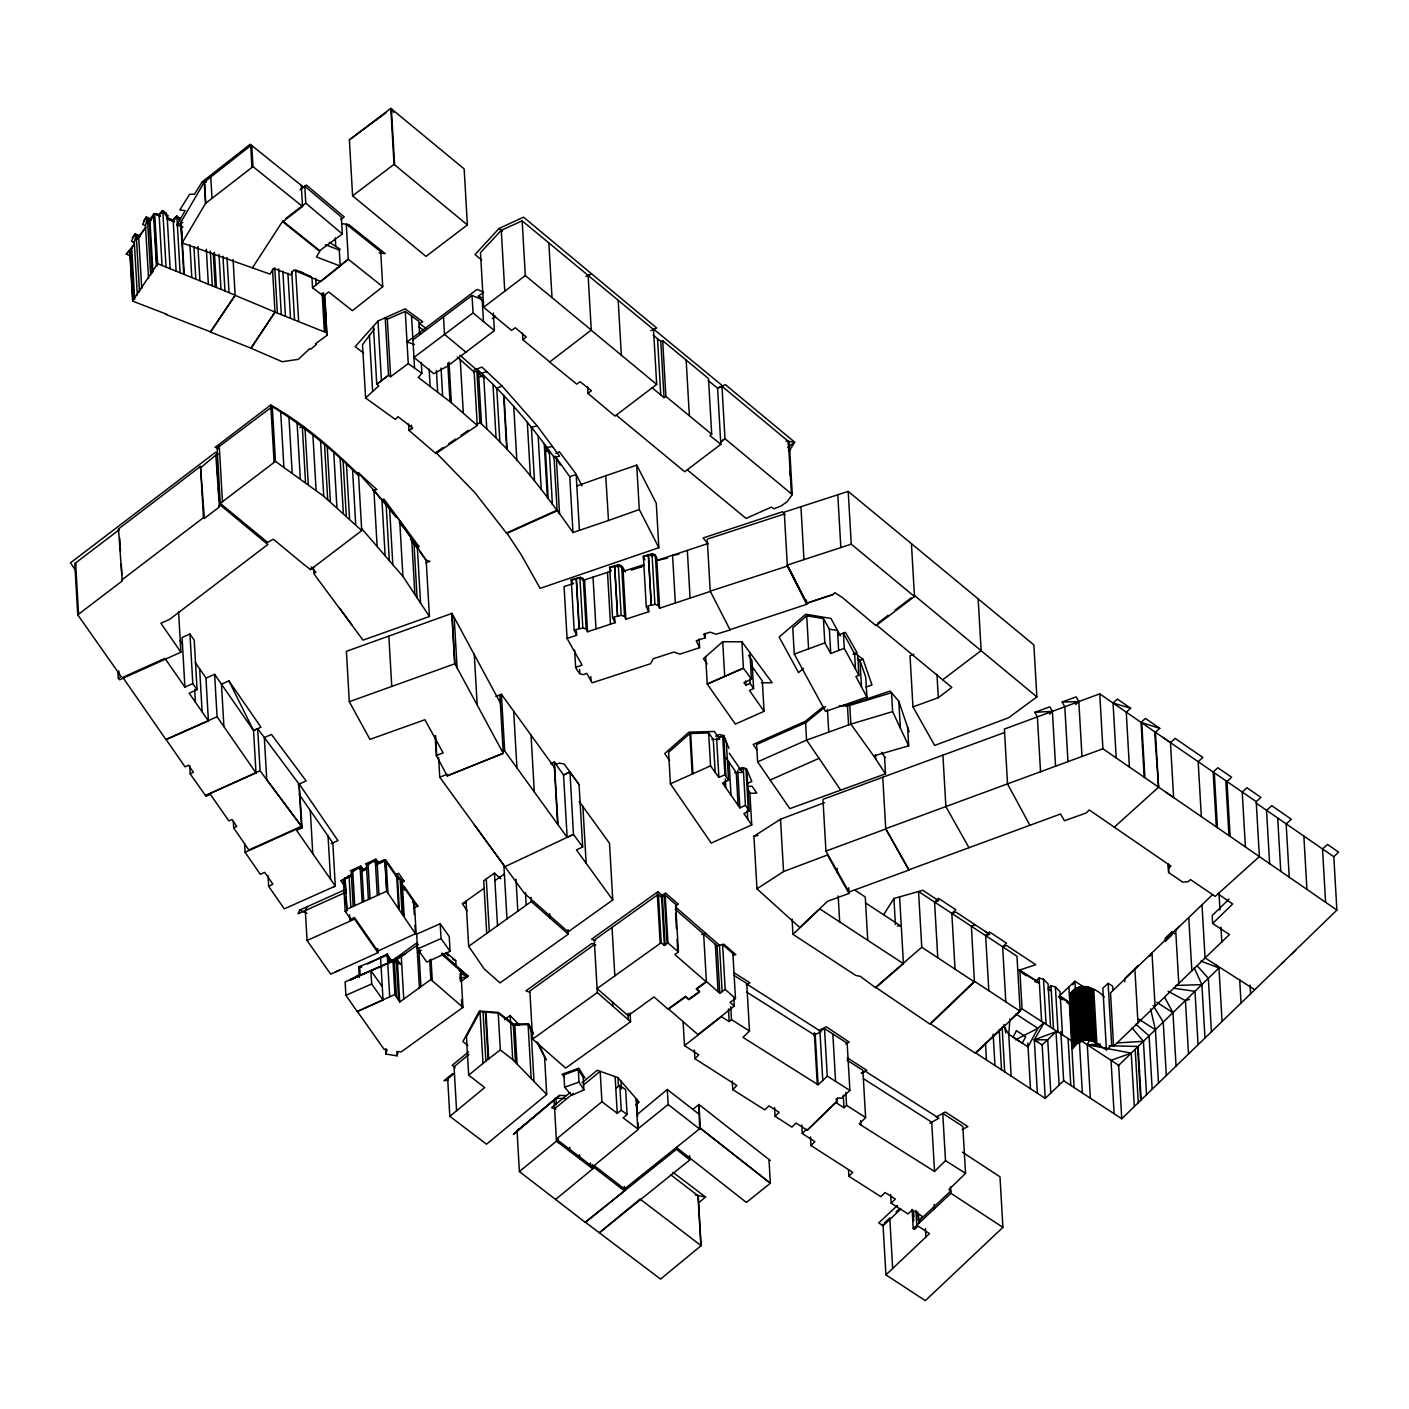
<?xml version="1.0" encoding="UTF-8"?>
<svg xmlns="http://www.w3.org/2000/svg" width="1409" height="1409" viewBox="0 0 1409 1409"><rect width="100%" height="100%" fill="white"/><g stroke="black" fill="none" stroke-linecap="round" stroke-linejoin="round"><path stroke-width="1.5" d="M272.501 269.066L274.984 312.146L250.996 348.234L282.223 361.726L298.321 359.33L309.769 348.639L310.878 349.185L316.444 344.377L315.616 343.69L326.888 335.43L324.81 294.516M1008.668 1035.368L1009.954 1018.777M657.246 895.913L657.915 891.668L662.617 895.807L661.138 896.159L665.488 893.007L678.31 904.173L675.422 906.269M134.419 244.004L129.769 251.154L132.657 301.139L166.685 314.242M774.598 1107.562L775.091 1116.28L791.946 1127.094L795.997 1123.061L807.322 1130.265L835.713 1102.613L836.541 1103.141L837.721 1097.84L841.384 1098.351L849.891 1090.443L847.161 1043.171L824.512 1028.605L819.915 1031.053L822.768 1080.492L818.118 1084.771L742.948 1037.359L749.5 1031.018L746.752 983.464L734.124 975.486M137.342 294.992L134.331 242.489L136.197 234.229L139.509 291.804M148.544 278.454L145.497 225.669L147.364 217.409L150.693 275.266M140.107 235.849L134.824 234.105L131.477 241.309L134.225 242.454M151.52 219.117L146.06 217.303L142.696 224.507L145.603 225.704M441.475 954.087L460.884 971.206L462.962 1007.365L401.16 1051.924L398.271 1051.484L397.091 1055.799L385.855 1054.091L387.035 1049.793L384.129 1049.353L357.305 1011.345L394.925 994.455L392.988 960.903L394.273 959.617L396.422 962.506M344.641 889.854L299.641 910.126L298.039 913.807L344.289 892.971M687.328 469.901L746.083 518.442L771.322 507.134L773.805 508.825L780.973 506.06L786.962 501.868L792.298 494.594L724.983 438.71L721.954 386.225L788.388 441.387L788.67 451.215M306.933 906.832L305.33 910.513L307.056 940.49L330.675 974.13L377.911 952.678L377.665 948.556M1256.3 803.236L1333.812 856.76L1336.877 910.073L1121.758 1118.746L1090.372 1098.21L1087.29 1044.774L1089.967 1038.873M359.401 868.877L360.739 866.042L363.135 869.494L361.074 871.713L365.741 869.6M374.495 861.832L375.956 859.155L378.334 862.607L376.273 864.827L386.119 860.371L398.976 878.917L395.894 876.416M504.492 1019.711L510.181 1015.537L519.252 1024.871L513.334 1025.1L498.205 1013.159L480.011 1011.521L466.449 1036.531L468.669 1075.173L484.714 1087.554L449.823 1116.333L486.51 1144.196L546.727 1094.511L544.578 1057.278L536.864 1041.973M457.238 356.97L474.164 372.064L477.246 425.465L435.962 453.592L408.962 430.397L412.608 427.931L397.99 416.659L395.295 419.424L365.6 397.99L362.518 344.641L374.283 329.16M1072.813 984.785L1074.856 981.21L1083.926 987.093M1044.051 1022.828L1034.312 1039.824L1037.394 1093.261M182.959 227.096L176.882 224.982L185.16 210.61L179.824 209.941L189.634 194.319L194.53 194.16L202.297 181.796L250.221 144.264L303.463 187.115L300.152 189.757M252.493 267.763L281.923 222.358L302.548 206.489L252.986 166.614L251.771 145.514L250.679 145.638L204.287 182.113L180.933 222.146L182.131 242.929L269.912 274.086L273.839 268.415L290.553 274.914L293.653 270.07L320.776 281.483L340.203 266.037L339.27 250.027L340.256 249.27L329.319 242.33M182.131 242.929L205.52 203.407L252.986 166.614M132.657 301.139L133.837 299.131L130.949 248.777M1069.378 995.247C1076.969 980.963 1095.797 986.952 1104.304 997.114M1017.738 969.709L1019.834 970.114L1022.053 1008.826L1071.527 1040.758L1072.46 1048.666L1077.815 1042.924L1086.04 1039.824L1093.93 1041.638L1106.435 1049.899L1111.683 1045.126L1108.108 983.341L1112.74 986.212L1112.987 990.386M345.205 911.376L346.949 910.549L344.994 878.142L343.497 881.875L345.205 911.376L350.753 919.179L354.452 917.506L377.823 951.075L416.131 933.427L414.352 902.464L402.41 885.257M385.907 956.253L387.228 954.052L391.068 959.934L396.757 959.441L401.037 964.461L393.622 961.308M133.837 299.131L157.614 263.659L154.691 213.71L159.164 215.507M883.76 914.547L893.922 898.484L922.825 890.294L938.693 900.756L934.572 902.059L937.778 957.785M1149.797 956.306L1151.981 952.871L1212.656 894.556M156.469 265.579L153.581 215.418L154.743 213.745M147.1 218.043L151.468 219.822L147.399 223.203L153.898 213.657L160.344 216.246L158.495 215.084L162.863 210.628L168.252 215.859L166.614 218.325L168.464 219.487L174.417 221.865L172.567 220.72L175.755 216.792L176.935 216.246L180.475 218.694L175.755 216.792M160.89 213.587L162.863 210.628M174.963 219.223L176.935 216.246M327.011 332.947L274.984 312.146L250.996 348.164L210.522 332.066L235.144 295.344L233.084 259.45M149.988 221.072L153.916 215.26L154.285 221.618M129.839 255.54L126.352 254.148L134.313 244.074M138.804 237.54L145.603 227.518M132.252 237.874L135.176 233.806M143.471 221.072L146.395 217.004M377.172 863.876L385.009 860.23L396.722 877.102M559.479 1095.409L513.475 1134.298L559.479 1095.409L566.506 1095.603M624.592 1190.799L585.334 1222.413L519.393 1171.566L517.05 1130.793L518.811 1128.768M517.05 1130.793L555.903 1098.333L565.079 1098.474M789.304 451.056L794.641 442.144L725.424 384.675L717.604 388.18L708.234 380.606M421.256 362.483L421.872 373.332L418.262 377.418L451.356 402.692L477.246 425.465M426.293 328.632L419.459 323.471L422.753 321.78L405.123 308.818L377.999 321.023L355.191 346.596L363.716 353.183M1074.292 1046.094L1071.421 992.429M650.87 330.71L656.735 328.05L523.514 217.162L499.033 228.505L475.044 254.553L481.649 260.066M363.716 901.566L361.761 867.521L360.14 867.31L351.211 872.277L353.183 906.304M378.951 894.697L376.978 860.652L375.27 860.423L366.446 865.408L368.401 899.453M587.623 387.07L587.993 393.428L614.958 416.078L656.682 384.41L653.512 329.512L522.158 220.843L501.269 230.336L480.487 252.651L483.639 307.285L511.573 330.393L515.307 327.751L526.262 336.98L522.898 339.763L549.598 361.814M126.352 254.148L130.579 249.622M914.476 596.535L851.265 544.173L787.296 565.079L806.67 603.299L833.142 594.457L834.85 592.661L842.406 597.557L876.028 625.702L914.476 596.535L911.429 543.663L848.218 491.406L784.249 512.119L787.367 566.119L806.723 604.32L730.109 629.629M847.038 1060.184L862.889 1070.312L865.602 1117.531L859.279 1124.012L934.537 1171.46L945.492 1160.646L942.762 1113.392L962.823 1126.372L965.535 1173.345L948.891 1189.636L950.793 1191.01L918.897 1220.881L922.367 1216.407L912.257 1209.908L907.995 1213.906L891.157 1203.18L895.349 1199.059L885.063 1192.507L880.854 1196.646L848.887 1176.286L852.709 1172.288L810.968 1145.552L810.474 1136.922M1049.687 714.169L1052.4 711.334L1049.899 706.825L1034.84 712.32L1037.376 716.882L1040.546 771.797M775.091 1116.28L779.124 1112.317L769.015 1105.889L764.805 1109.869L732.733 1089.633L736.801 1085.476L694.884 1058.705L694.373 1050.004M810.968 1145.552L814.86 1141.66L802.267 1133.488L801.774 1124.91M802.267 1133.488L806.353 1129.419L807.322 1130.071L835.713 1102.419L843.973 1107.773L846.58 1105.378L845.84 1092.503M694.884 1058.705L698.794 1054.83L684.492 1045.637L683.118 1021.86M387.634 957.468L391.068 959.934L387.757 963.192L396.757 959.441L388.567 960.04M1254.679 989.664L1205.047 957.926L1229.476 934.572L1212.656 923.511L1212.198 915.568L1229.124 899.03M1111.683 1045.126L1113.603 1046.306L1205.065 958.032L1201.983 904.596M822.768 1080.492L827.259 1076.089L824.512 1028.605M962.347 1152.157L999.985 1176.814L1002.909 1227.362L925.326 1300.648L885.926 1274.863L929.5 1233.597L918.175 1226.165L914.494 1229.441L913.226 1228.578L912.116 1209.38M1333.918 856.654L1338.55 852.11L1327.542 844.449L1322.523 848.958L1325.587 902.271M1212.656 923.511L1232.664 903.979L1217.992 893.887L1215.192 896.423L1190.482 879.586L1188.051 881.77L1182.767 882.14L1168.642 872.523L1168.149 863.752M1118.059 1065.926L1218.979 967.965L1216.143 964.918M365.6 397.99L378.845 385.802L376.749 384.305L373.42 326.166M1059.11 1085.124L1056.028 1031.705L1042.167 1044.967L1045.249 1098.386L975.539 1052.805L1004.141 1025.752M1045.249 1098.386L1063.654 1080.703L1060.818 1031.564M1171.654 931.965L1165.102 938.324L1165.278 941.423L1171.83 935.065L1171.654 931.965L1174.578 933.832M1138.384 965.359L1124.593 978.691L1124.769 981.791M1113.603 1046.306L1110.521 992.887L1151.981 952.871L1155.063 1006.29M1171.724 933.656L1179.315 926.277M1109.165 1045.725L1138.102 1046.482L1141.184 1099.901M356.371 976.384L355.35 977.353L392.988 960.903M975.275 924.85L971.365 926.153L974.447 981.932L930.204 1024.29L875.641 987.269L921.768 947.235L918.545 891.51L1016.963 956.218L1020.134 1011.222L975.574 1053.351L930.169 1023.639L974.412 981.263L1020.134 1011.222M1281.82 963.527L1283.634 961.783M1291.296 954.457L1295.734 950.194M1058.406 996.903L1074.856 981.21L1075.349 989.558L1072.584 991.231L1075.666 1044.65M1043.981 1022.494L1037.869 1028.323L1015.484 1039.824M792.95 934.343L819.791 908.893L903.451 963.703L875.676 987.815L860.283 976.331L855.774 975.433L792.95 934.343L792.069 919.003M988.819 990.721L985.648 935.664L989.558 931.965L1006.502 943.167L1002.644 946.813L1005.815 1001.852M1011.75 1018.566L1022.053 1008.826M884.359 1222.994L889.766 1217.869L892.672 1268.47M896.089 1211.899L899.259 1208.922M900.932 1208.94L883.091 1225.795L878.705 1222.924L897.445 1205.435M955.038 969.145L951.832 913.419L955.778 909.703L938.57 898.361L934.572 902.059M913.226 1228.578L950.916 1193.3L950.547 1186.695M170.154 268.679L167.195 217.426L162.792 210.716L159.094 214.186L162.035 265.438M179.788 220.808L176.865 216.352L173.166 219.822L176.107 271.056M1075.701 704.5L1078.818 701.576L1076.212 696.874L1062.157 701.999L1064.799 706.754L1067.969 761.67M1048.173 988.378L1051.008 985.754L1055.411 986.952L1059.991 991.549L1062.492 1034.928M1168.642 872.523L1168.572 868.314L1170.967 866.112L1089.227 809.946L1086.251 812.958L1064.447 820.742L1060.59 813.997L908.911 869.811L885.733 828.703L1102.912 748.778L1173.627 797.529L1170.456 742.613L1175.159 738.386L1202.863 757.443L1198.161 761.67L1201.331 816.586M1034.822 981.932L1039.102 978.04L1043.488 979.255L1048.067 983.834L1050.568 1027.231M1108.108 983.341L1102.86 988.114L1106.435 1049.899M1144.196 777.292L1141.026 722.394L1145.394 718.431L1159.766 728.347L1154.904 732.733M1114.343 827.136L1158.585 787.191L1155.415 732.275L1099.742 693.862L1004.388 729.069L1007.541 783.968L1029.891 825.234M1116.21 757.972L1113.057 703.056L1117.443 699.111L1130.634 708.216L1126.249 712.179L1129.402 767.077M1256.124 801.721L1260.932 797.388L1246.93 787.754L1242.227 792.017L1245.397 846.915M1217.992 893.887L1259.382 856.566L1256.212 801.651L1162.936 737.453M715.173 772.273L713.271 739.426L708.657 732.962L689.864 733.525L668.588 752.336L670.402 783.809L711.228 843.075L751.737 824.934L749.835 792.175L747.844 789.304M761.441 682.766L772.202 682.749L741.909 641.782L722.711 641.729L703.426 658.655L707.107 663.886M1072.689 991.866L1070.047 994.173L1073.13 1047.609M854.611 653.829L843.392 633.117L844.273 648.369L830.746 653.477L829.337 629.189L823.402 618.551L806.705 615.821L792.756 627.903L794.271 654.111L825.586 711.475L866.905 697.05L865.76 677.236L859.983 660.486L857.376 658.426M803.57 668.342L798.568 672.621L779.142 637.044L805.825 614.201L830.94 618.445L840.468 635.899M468.669 1075.173L488.095 1059.269L485.365 1011.891M684.492 1045.637L721.355 1016.699L729.193 1021.56L731.465 1019.623L730.725 1006.66M635.424 1203.092L639.985 1198.989L701.118 1245.662L660.539 1279.09L585.316 1222.184L676.479 1149.339L689.811 1159.924L599.318 1232.822L629.453 1207.76M615.821 1088.488L619.801 1085.423L625.666 1089.668L627.093 1114.484L623.13 1117.813L638.312 1129.366L592.678 1166.811L556.361 1139.124L601.925 1101.732L600.181 1071.333L583.291 1085.177M145.708 227.43L136.162 239.724L140.002 236.536M1073.693 990.932L1070.4 993.662L1073.482 1047.081M468.933 1054.46L454.05 1066.754L456.586 1110.768M488.095 1059.269L500.336 1049.952L498.205 1013.159M698.846 1202.599L705.574 1197.051L673.009 1172.341M555.569 1199.464L594.263 1167.621L624.61 1191.028L624.346 1186.413M454.42 1073.341L447.675 1078.889L449.823 1116.333M570.205 1092.433L551.641 1107.668L555.78 1109.147M582.023 1082.746L597.205 1070.294L617.952 1077.603L639.14 1102.137L635.758 1104.903M554.6 1108.724L573.164 1093.49M519.393 1171.566L556.467 1141.149L554.124 1100.394M629.471 1207.989L635.406 1202.881M805.578 722.923L825.533 706.613M468.422 1052.03L452.166 1065.327L455.195 1067.635M452.641 1073.623L443.941 1080.738L448.168 1080.087M804.768 721.76L823.155 706.86M312.534 287.718L348.287 259.256L346.279 224.225L380.712 251.683L382.737 286.714L352.391 310.685L328.684 291.962L323.436 296.049L312.534 287.718L311.97 277.714M698.723 1113.955L667.285 1089.509L637.432 1114.325M667.285 1089.509L668.148 1104.515L637.801 1128.961L636.058 1098.58M587.993 393.428L591.393 390.698L580.068 381.698L576.792 384.146L549.598 362.06L591.269 330.076L525.31 275.583L522.158 220.843M747.105 1201.895L770.353 1183.243L768.979 1159.501M693.228 1109.094L698.987 1104.497L770.353 1160.576M700.343 1128.257L770.353 1183.243L700.343 1128.257L699.568 1128.873L698.987 1104.497L700.343 1128.257L624.486 1188.967L594.158 1165.578M337.015 268.15L348.305 259.274L382.737 286.714M734.265 1006.096L697.948 1034.611L668.253 1008.756L685.584 996.357L688.79 999.087L699.551 991.372L696.345 988.642L706.385 981.457L719.805 993.239L725.195 989.417L722.606 944.506L732.891 953.576L735.48 998.541L730.073 1002.363L734.265 1006.096L733.772 997.466M390.628 376.714L388.514 375.217L376.749 384.305L388.514 375.217L385.203 317.694L387.299 319.227L390.628 376.714L408.258 363.592L405.246 311.407L387.299 319.227M787.948 447.322L794.641 442.144L786.063 441.105M301.526 188.736L306.352 185.037L344.254 216.951L340.802 219.505M285.974 218.377L300.857 206.929M302.512 205.661L305.771 203.16L304.784 186.235L341.33 217.021L342.317 233.947L319.737 250.626L282.663 220.931M601.925 1101.732L617.248 1113.304L621.246 1110.239L619.801 1085.423M493.397 312.992L494.4 330.587L447.287 366.287L433.761 373.702L413.999 357.428L473.054 312.904L472.033 295.432L480.152 298.796M178.556 611.629L180.898 652.208L119.554 679.807L118.286 678.116L121.244 676.672L77.742 614.835L122.231 580.966L118.479 528.991L200.501 466.379L204.375 518.406L219.452 506.905L215.841 455.054L217.426 453.857M201.417 467.136L215.841 455.054M121.438 580.244L203.46 517.649L200.501 466.379M180.898 652.208L160.908 623.289L169.661 619.326L267.816 544.508L220.385 505.109L217.092 448.062L272.307 406.585L275.459 461.359L220.28 503.4L267.64 542.412L273.311 539.189L303.411 564.111L310.526 569.606L311.319 569.007M911.429 543.663L1033.871 644.899L1036.865 696.891L1008.65 717.727L934.66 745.431L912.962 706.878L938.306 697.684L951.832 687.398L875.975 624.574M349.379 139.843L390.804 108.352L464.16 168.921L467.383 224.929L425.976 256.403L352.602 195.833L349.379 139.843L386.136 112.702M352.602 195.833L394.027 164.342L390.804 108.352M219.205 448.925L215.242 447.287L270.739 404.999C303.904 423.739 332.383 448.907 359.489 475.361M77.742 614.835L74.8 563.565L119.272 529.714L118.479 528.991M483.639 307.285L525.31 275.583M310.526 569.606L361.726 530.612L358.397 472.79L376.89 489.522L372.716 490.297M653.899 329.336L722.658 385.907L717.604 388.197L720.827 444.346L684.686 471.733L616.226 415.109M877.701 623.271L888.198 615.31M894.944 610.185L911.165 597.892M942.709 679.772L981.14 650.606L978.163 598.737M412.978 339.904L472.033 295.432M568.038 929.799L568.285 934.149L500.001 982.918L484.15 968.864L468.669 946.32L531.263 901.566L531.017 897.304M483.586 302.266L478.391 296.172L483.692 292.191L477.052 289.409L407.025 341.982L414.422 344.483M492.252 318.663L495.581 316.162M1071.21 992.658L1073.957 990.597M653.23 335.148L660.803 341.401L662.688 340.696L708.498 378.563L711.704 434.254L709.925 435.557L720.827 444.346M429.71 959.952L430.837 979.502L399.751 1001.993L397.285 959.3L418.508 944.329M420.763 950.212L417.451 952.607L420.904 950.547M461.148 981.351L468.123 976.314L442.074 953.171M661.614 897.445L665.207 895.226L675.668 904.314L678.416 951.956L674.841 954.527L706.42 982.055L696.381 989.259L699.586 991.989L688.825 999.703L685.619 996.956L668.289 1009.372L653.987 996.938L628.115 1015.678L597.081 988.572L661.208 942.691L658.443 894.697L661.614 897.445L664.379 945.439L667.954 942.868L665.207 895.226M594.545 944.488L529.837 991.02L532.62 1039.102L565.661 1068.092L630.58 1021.736L630.07 1013.036M532.62 1039.102L597.31 992.57L594.281 940.12L657.387 894.944L660.187 943.431M500.723 878.776L494.471 873.122L483.71 880.731L486.739 933.322M657.915 891.668L591.604 939.204L595.549 940.56M579.24 801.51L609.498 843.269L612.756 899.946L568.144 931.842L524.289 893.236L474.005 824.335M466.995 910.725L462.434 903.68L484.15 888.216M1074.098 990.439L1071.633 992.183L1074.715 1045.601M494.894 880.625L504.369 873.95M443.095 447.569L435.909 452.483L474.921 492.674L506.782 533.518L557.154 510.78L553.966 456.463M448.467 443.905L455.688 438.992M461.025 435.346L468.228 430.45M477.175 424.338L479.853 422.524L476.77 369.035C505.884 395.295 531.334 425.395 554.054 457.273M344.589 886.014L340.978 880.819L351.193 874.707M652.156 387.827L664.044 397.62L665.893 396.422L662.688 340.696M756.968 888.815L783.545 871.555L827.453 854.999L849.028 893.412L827.559 901.284L799.819 927.562L756.968 888.815L753.938 836.224L780.516 819.228L824.424 802.672M640.426 567.263L644.142 565.044M359.524 974.57L350.207 979.889L396.757 959.441L393.727 960.286M936.157 1117.055L945.298 1111.983L967.895 1126.601L962.188 1129.56M223.908 726.621L221.46 684.193L228.91 680.882L253.55 730.514L255.998 772.942L205.555 795.645L190.215 773.928L193.385 772.185L188.454 765.263L185.037 766.831L165.998 739.39L217.074 716.758L214.626 674.33L205.943 678.169M929.781 1123.255L938.975 1118.218L865.285 1071.245L861.621 1073.2M412.467 902.482L414.352 902.464M367.414 964.055L387.228 954.052L389.694 996.779M405.563 953.77L392.213 960.709L416.888 942.868L416.976 946.179M420.551 603.07L417.328 547.044L426.187 560.289L429.428 616.49L363.029 640.126L315.933 576.58L313.784 573.41L315.898 572.336L311.195 566.964M260.101 770.811L301.491 826.273L248.829 849.979L233.718 827.981L236.73 826.449L232.133 819.545L228.874 820.901L210.293 794.306L206.172 796.226L205.538 795.363L260.101 770.811L257.671 728.647L253.779 730.408M818.752 1030.595L826.29 1026.809L849.24 1042.149L845.647 1043.928M299.043 794.289L332.806 842.881L335.307 886.102L284.283 908.858L268.661 886.314L272.906 884.2L264.645 872.33L260.33 874.337L245.078 852.322L244.567 843.674M813.856 1035.298L821.13 1031.67L747.932 984.785M550.796 763.837L554.336 762.075L556.027 764.418L559.303 763.097L564.234 764.065L579.064 784.584L582.674 846.968L576.457 849.909L612.756 899.946M861.181 1073.112L866.817 1070.312L847.32 1057.842M739.584 769.913L743.283 768.257L745.977 769.05L746.964 771.445L749.236 810.985L743.899 813.609L751.737 824.934M715.578 736.167L719.453 734.494L723.75 735.674L726.375 742.596L728.541 780.199L722.588 783.087L739.866 807.868L745.431 805.314L743.283 768.257M746.259 984.574L749.958 982.813L734.248 972.879M748.496 655.414L751.966 660.398L753.586 688.525L749.482 690.48L764.065 711.316L735.375 724.103L707.248 684.087L705.662 656.7M579.064 784.584L569.87 771.973L563.547 774.968L567.14 837.351L573.463 834.375L569.976 771.991M569.87 771.991L563.547 774.968L554.336 762.075L557.946 824.459M346.544 909.386L386.665 891.21L384.886 860.371M359.207 975.68L350.207 979.889L360.176 975.257M749.923 652.649L751.455 679.138L743.952 682.643L745.872 685.285L750.116 683.418L749.87 679.12M450.087 951.304L426.821 962.083L417.54 948.944L416.694 934.132L440.189 923.758L449.224 936.492L450.087 951.304L441.052 938.57L440.189 923.758M585.915 276.393L591.569 273.822M360.739 866.042L350.207 870.815L354.469 870.551M375.956 859.155L365.424 863.928L369.598 863.541M367.679 867.239L361.972 869.829L363.135 869.494M344.765 878.529L351.405 875.553M361.954 870.78L366.622 868.649M340.978 880.819L350.542 876.486M335.87 971.752L339.587 970.079M555.692 453.487L559.391 451.813L575.506 473.195L582.023 485.841M189.951 634.015L182.06 637.572L184.914 687.116L192.804 683.559L189.951 634.015L194.213 640.126L197.066 689.67L189.176 693.228L208.409 720.897L166.015 739.69L122.777 677.342L164.941 658.373L184.914 687.116M298.18 784.514L306.14 780.921L271.444 734.424L264.328 737.576L266.759 779.741L301.491 826.273M245.078 852.322L301.526 826.889L299.043 783.686L337.931 840.592L331.168 843.621M395.788 874.531L398.641 873.245L404.242 881.329L401.389 882.633M307.056 940.49L354.557 919.091L377.911 952.678M413.876 907.96L417.839 906.163L404.577 887.001L401.495 884.517M359.313 977.547L358.696 966.873L384.129 956.5M380.553 957.01L383.037 1000.038L357.322 1011.644L345.892 995.3L345.117 981.914L396.757 959.441M299.043 783.686L302.09 827.823L296.542 830.306L335.307 886.102L333.651 886.842M670.402 783.809L710.541 765.88L708.657 732.962M804.768 721.549L753.216 744.48L756.844 749.764M884.535 756.668L885.521 773.84L789.868 808.625L757.619 761.882L806.564 740.112L850.86 724.12L892.619 711.615L891.527 692.7L847.478 706.103L839.377 705.768M770.124 780.058L819.052 758.324L840.609 790.044M417.54 948.944L441.052 938.57M345.892 995.3L371.659 983.975L370.884 970.59L382.262 986.652M718.625 737.224L723.592 735.745L728.999 748.373M719.929 737.347L723.75 735.674L725.934 776.341M738.386 769.279L742.244 767.606L746.559 768.786L751.807 781.484L747.932 783.175M583.907 1089.932L571.578 1095.286L564.622 1087.255L563.917 1074.803L578.254 1069.607L583.185 1077.48L583.907 1089.932L578.976 1082.059L578.254 1069.607M710.541 765.88L718.889 777.416L724.895 774.809L722.623 735.48M176.882 224.982L182.765 222.481M857.711 655.238L858.874 675.316L855.932 676.549L866.905 697.05M495.88 696.522L501.41 694.267L554.67 767.782M503.136 751.578L504.669 750.944L501.41 694.267M582.674 846.968L573.463 834.375L504.898 866.711L439.749 777.222L447.164 774.228M447.199 775.813L503.242 753.304L499.878 694.901M474.164 372.064L477.633 370.743L459.88 355.174M451.99 613.373L454.896 663.762L503.242 753.304L447.269 775.936L436.297 755.506L443.13 752.934L424.919 719.717L369.933 739.39L349.309 701.7L346.403 651.328L451.99 613.373L500.336 702.915M496.25 388.32L502.132 386.066L537.234 425.923L559.655 456.234L553.367 457.414M837.774 635.248L845.47 632.342L857.2 652.931L853.097 654.375M474.058 370.056L481.931 367.097L502.132 386.066M388.849 960.762L391.068 959.934M1056.028 1031.705L1034.312 1039.824L1042.167 1044.967M699.093 638.964L699.586 647.682L679.931 654.111L673.766 652.085L653.23 658.76L650.553 663.727L592.132 682.819L586.743 673.343L583.308 674.647L579.839 673.661L577.743 671.16L575.629 667.426L582.058 665.03L567.07 638.436L564.076 586.602L573.639 583.432M882.756 777.24L822.962 799.343L825.938 851.089L848.958 892.038L908.928 870.075L885.75 828.985L882.756 777.24L1004.582 732.504M825.938 851.089L885.75 828.985M480.046 376.872L483.692 375.534L486.774 429.041M794.271 654.111L824.811 642.891L823.402 618.551M913.913 654.252L910.003 655.678L912.962 706.878M564.622 1087.255L578.976 1082.059M349.309 701.7L454.896 663.762M425.958 562.755L430.009 561.31L425.835 560.183M1134.333 1106.541L1131.251 1053.122L1111.032 1060.325L1114.114 1113.744M859.032 660.821L863.083 659.394L871.977 684.95L865.919 687.064M605.747 475.749L636.727 465.146L656.277 503.312L658.848 547.696L540.123 588.363L521.277 554.794L506.747 532.866L557.119 510.128L572.987 532.514L608.494 520.502L605.747 475.749L576.845 485.946M636.727 465.146L639.299 509.547L608.494 520.502M557.066 510.146L559.532 513.633L556.308 457.802L569.764 476.7L576.175 474.516L579.398 530.348M667.549 558.175L656.858 560.447L707.494 543.68M658.267 605.43L654.903 604.285L651.398 605.412L648.51 555.445L652.032 554.318L655.379 555.445L658.267 605.43L659.623 608.212L710.259 591.445L707.23 539.171L784.355 513.986M614.729 618.375L614.976 622.708L587.535 631.743L584.541 579.909L610.484 571.385M567.07 638.436L576.633 635.248L576.387 630.897M833.142 594.457L806.899 603.175L787.296 565.079M705.099 633.381L705.345 637.731L696.24 640.743L699.586 647.682M985.648 935.664L989.682 934.343L955.918 912.081L951.832 913.419M1002.644 946.813L1006.642 945.492L1035.809 964.707L1020.028 969.885M481.367 373.332L486.721 371.589M618.569 564.78L622.989 569.201L621.387 565.854L618.569 564.78L609.463 567.158L611.207 570.874M659.623 608.212L656.735 558.228L655.079 554.811L652.349 553.772L643.173 556.168L644.97 559.884M648.51 555.445L643.402 556.625L646.273 606.61L648.756 611.7L625.878 619.185L624.557 616.438L621.668 566.453L618.304 565.344L614.782 566.488L617.67 616.455L621.175 615.328L624.557 616.438M586.197 628.942L582.798 627.815L579.293 628.978L576.404 579.011L579.927 577.849L583.308 578.958L586.197 628.942L587.535 631.743M646.273 606.61L651.169 605.007L648.281 555.04M165.945 314.489L210.522 331.837L235.144 295.115L157.614 263.659M576.404 579.011L571.297 580.173L574.168 630.158L576.633 635.248M623.13 571.42L643.931 564.622M574.168 630.158L579.064 628.555L576.193 578.571M787.367 566.119L710.242 591.146L730.126 629.946L716.195 634.191L710.03 632.165L703.637 634.261L705.345 637.731M614.782 566.488L609.674 567.633L612.563 617.6L614.976 622.708M612.563 617.6L617.459 616.032L614.571 566.066M1168.079 991.214L1185.427 1000.637L1189.443 999.351M631.355 570.099L641.835 566.753M849.768 705.328L850.86 724.12L873.686 755.964L908.664 745.837L907.607 727.291M378.334 862.607L377.172 862.924L383.565 860.036L386.119 860.371M299.853 427.632L303.957 426.522M459.827 978.392L468.123 976.314L441.792 953.523M732.715 955.39L735.85 954.615L723.874 944.206L717.058 945.809L675.228 909.298M701.752 934.519L705.962 933.498M531.07 427.262L537.234 425.923M215.242 447.287L219.522 446.371M462.434 903.68L466.661 902.782M545.23 451.708L549.316 450.845L552.398 504.352M753.938 836.224L758.112 835.431M546.815 447.481L552.451 446.512M580.226 577.32L584.647 581.758L583.044 578.394L580.226 577.32L571.068 579.715L572.935 583.573M678.856 554.248L672.569 555.287L675.334 603.052M347.988 876.151L352.25 875.5M1131.251 1053.122L1087.29 1044.774L1100.253 1043.981M1117.531 1042.907L1143.439 1041.304L1146.521 1094.74M1034.84 712.32L1052.4 711.334L1055.57 766.249M510.586 1022.67L513.334 1025.1L528.093 1024.537L532.989 1034.312M404.189 916.29L402.234 882.245L396.563 874.179L398.518 908.224M1175.828 985.437L1201.895 984.644L1204.977 1038.063M748.338 793.39L756.809 793.161L752.071 786.292L748.126 786.363M1062.157 701.999L1078.818 701.576L1081.989 756.492M711.827 739.443L719.717 739.302L714.328 731.447L688.931 732.169L664.749 753.568L669.592 760.631M734.617 772.572L742.525 772.414L729.281 753.181M158.495 215.084L159.904 215.066M172.567 220.72L173.976 220.702M202.297 181.796L206.471 181.937M1087.29 1044.774L1100.411 1045.355M843.868 704.94L848.2 705.134L890.171 691.079L898.801 701.242L909.14 731.835M153.898 213.657L157.614 213.869M358.696 966.873L361.796 967.067L359.665 966.433L360.158 974.975M1068.674 1003.049L1072.39 1005.198L1060.273 996.445L1074.257 1005.568L1069.942 1005.004L1069.308 1002.327L1074.116 1087.554M379.074 252.845L385.203 253.62L348.728 224.542L342.317 223.714M897.322 925.854L901.302 926.365L865.602 902.975M1173.503 988.185L1194.991 991.355L1198.073 1044.774M829.337 629.189L837.51 630.457L838.654 650.482M695.236 1195.026L705.574 1197.051M1036.337 982.232L1039.384 982.848L1019.834 970.114M1048.261 989.999L1051.29 990.597L1048.349 988.695M1113.057 703.056L1130.634 708.216M1141.026 722.394L1159.766 728.347M459.95 973.654L468.123 976.314L459.44 970.396M1200.996 961.114L1218.979 967.965L1222.061 1021.384M325.426 244.743L339.27 250.027M340.203 266.037L316.461 256.949L319.79 251.454L282.716 221.759M595.796 944.981L591.85 943.431L525.927 990.844L529.872 992.394M161.683 211.174L166.403 213.058M167.653 217.884L173.677 220.28M167.284 218.747L173.237 221.125M311.407 276.64L295.608 269.912L298.655 321.322M299.659 271.567L303.604 273.152M135.88 234.845L138.628 235.972L141.745 288.51M235.144 295.344L274.984 312.076M478.391 296.172L481.948 297.704M452.835 959.406L455.741 960.691L456.111 966.979M299.641 910.126L306.951 913.331M614.623 565.467L617.97 566.964M648.404 554.459L651.733 555.974M459.827 970.713L460.884 971.206M397.426 878.054L404.242 881.329M1059.392 997.678L1063.108 999.826M1066.507 1001.94L1071.932 1005.128M1067.969 1002.961L1071.492 1005.075M1019.552 970.801L1039.384 982.848M731.465 1019.623L749.5 1031.018M746.453 991.936L814.437 1034.999M827.259 1076.089L849.891 1090.443M945.492 1160.646L965.535 1173.345M1138.948 1019.271L1155.415 1029.768L1158.497 1083.186M863.453 1078.695L931.701 1122.198M846.58 1105.378L865.602 1117.531M1156.719 1002.239L1172.975 1012.719L1176.057 1066.137M272.307 406.585C303.692 426.117 332.418 449.612 358.573 475.696M275.459 461.359L323.753 496.25L361.726 530.612M1038.239 1042.396L1034.312 1039.824L1047.732 1039.789L1050.815 1093.208M1004.177 1026.774L1008.756 1034.259L1028.059 1046.887L1037.869 1028.323L1015.924 1013.969M854.735 890.065L865.249 896.969L867.75 940.314M1080.879 1040.582L1118.676 1065.327L1121.758 1118.746M1063.654 1080.703L1090.372 1098.21M950.916 1193.3L1002.909 1227.362M985.402 931.472L988.801 933.709M921.768 947.235L974.447 981.932M459.352 970.378L468.123 976.314M1060.273 996.445L1073.411 1005.374M1225.777 780.674L1228.947 835.59L1336.877 910.073M1155.415 732.275L1170.456 742.613M1166.106 792.351L1230.127 836.4L1226.975 781.484L1231.66 777.257L1217.834 767.746L1213.149 771.991L1216.319 826.889M1158.585 787.191L1154.623 731.729M146.06 217.303L149.882 219.17L152.929 271.972M134.824 234.105L138.716 236.007M408.258 363.592L421.872 373.332M405.246 311.407L418.878 321.287L419.635 334.303M1021.155 972.157L1026.28 975.821M621.246 1110.239L627.093 1114.484M418.579 326.536L423.669 330.322M670.578 1174.701L698.248 1195.906L701.118 1245.662M467.876 1045.39L462.892 1041.586L479.359 1011.028L498.416 1012.437L513.457 1023.92L528.851 1023.92L533.483 1033.396M556.467 1141.149L592.802 1168.818L592.555 1164.503M863.083 659.394L854.558 652.79L855.492 669.081M500.336 1049.952L512.717 1059.55L546.727 1094.511M668.148 1104.515L699.586 1128.979M746.383 1202.458L676.373 1147.419M588.117 275.389L591.287 330.322L656.682 384.41M665.893 396.422L711.704 434.254M203.46 517.649L204.375 518.406M394.027 164.342L467.383 224.929M218.078 454.385L215.524 452.289L70.45 562.878L75.381 569.993M914.406 595.426L1036.865 696.891M473.054 312.904L494.4 330.587M499.033 228.505L502.361 231.252M465.798 352.109L444.504 334.338L443.5 316.866M305.771 203.16L342.317 233.947M446.318 952.554L455.741 960.691M667.954 942.868L678.416 951.956M430.837 979.502L462.962 1007.365M675.615 907.079L719.471 945.245L722.13 991.584M661.208 942.691L664.379 945.439M597.31 992.57L630.58 1021.736M531.263 901.566L568.285 934.149M1135.883 1024.22L1149.092 1035.862L1152.175 1089.28M725.195 989.417L735.48 998.541M478.549 373.086L483.833 378.07M479.853 422.524C508.878 448.872 534.416 478.884 557.154 510.78M445.491 953.083L448.432 955.936M652.349 553.772L656.735 558.228M412.608 900.862L417.839 906.163M564.551 1077.128L561.997 1074.292L578.835 1068.198L584.999 1078.061M358.397 472.79L381.909 499.579L385.15 555.815M1197.298 965.887L1208.341 978.357L1211.423 1031.775M381.945 500.265L386.136 505.127M361.62 528.569L402.921 576.404L429.428 616.49M1132.043 1027.918L1143.439 1041.304M417.099 597.839L413.876 541.884L399.716 520.714L386.119 504.581L389.342 560.676M708.111 544.015L703.126 537.974L782.523 511.731L785.007 514.761M397.285 959.3L396.158 957.856L398.606 1000.179M74.8 563.565L75.857 564.974M380.43 498.856L373.896 490.085L377.154 546.551M410.495 539.224L417.046 547.995M419.653 551.518L426.187 560.289M257.671 728.647L299.06 784.108M382.755 499.878L386.506 504.95M399.416 522.369L403.15 527.054M414.105 542.201L417.857 547.273M545.301 447.763L549.457 453.399M395.735 516.997L382.72 499.402L383.988 499.121L419.107 546.657L417.839 546.921L399.399 521.964M751.455 679.138L743.424 668.218L741.909 641.782M504.669 750.944L567.14 837.351M339.833 608.336L351.792 624.786M751.384 665.612L762.322 680.97L764.065 711.316M386.665 891.21L415.444 933.762L414.95 925.255M371.659 983.975L383.037 1000.038M179.947 640.514L182.448 644.107M195.182 662.424L205.943 677.888L208.409 720.897M192.804 683.559L197.066 689.67M725.97 757.76L736.22 772.537L738.105 805.332M402.076 886.754L404.33 890.03M228.91 680.882L260.964 727.167L253.55 730.514L214.626 674.33M217.074 716.758L255.998 772.942M819.052 758.324L806.564 740.112L805.561 722.729L756.615 744.498L757.619 761.882M750.116 683.418L753.586 688.525M724.895 774.809L728.541 780.199M745.431 805.314L749.236 810.985M873.686 755.964L885.521 773.84M881.629 752.265L885.063 757.461M413.894 542.289L417.363 547.52M393.71 112.438L391.385 108.828L394.608 164.818M394.925 994.455L399.751 1001.993M1153.249 1005.603L1163.253 1022.159L1166.335 1075.578M301.526 826.889L302.09 827.823M554.917 456.093L560.236 465.005M968.952 847.672L945.879 806.6L942.903 755.118M824.811 642.891L830.746 653.477M1164.679 997.431L1172.975 1012.719M844.273 648.369L858.874 675.316M625.297 572.019L622.884 567.351L625.878 619.185M639.299 509.547L658.848 547.696M538.097 1042.889L546.445 1059.938M892.619 711.615L908.664 745.837M1194.163 967.789L1201.895 984.644M1150.589 1008.932L1155.415 1029.768M1004.001 1024.413L1005.797 1032.973M270.739 404.999L271.074 409.262M1303.853 836.048L1306.918 889.361M1289.235 877.226L1286.153 823.913L1291.331 819.281L1271.763 805.684L1266.55 810.369L1269.615 863.682M1277.699 818.118L1280.781 871.431M1250.1 985.102L1250.593 993.644M1239.673 979.484L1241.03 1002.979M1214.276 772.766L1217.446 827.664M1218.996 893.077L1219.983 910.144M1220.969 927.21L1221.832 942.128M1188.773 917.594L1191.855 971.03M1185.427 1000.637L1188.509 1054.055M1175.687 929.993L1178.769 983.412M1168.308 863.928L1168.572 868.314M1141.748 722.887L1144.918 777.803M1134.897 969.427L1137.979 1022.864M1137.591 1046.975L1140.674 1100.394M1135.196 1049.3L1138.278 1102.719M1099.742 693.862L1102.912 748.778M1093.789 990.051L1096.871 1043.47M1092.856 989.382L1095.938 1042.819M1091.869 988.783L1094.952 1042.202M1090.848 988.22L1093.93 1041.638M1089.773 987.691L1092.856 1041.128M1091.746 1040.652L1088.664 987.233L1086.409 986.582L1089.492 1040.018M1087.537 986.828L1090.601 1040.247M1085.265 986.441L1088.347 1039.86M1084.12 986.388L1087.202 1039.807M1082.957 986.406L1086.04 1039.824M1081.795 986.529L1084.877 1039.948M1080.65 986.74L1083.732 1040.159M1082.623 1040.458L1079.541 987.022L1073.623 990.333L1076.705 1043.752M1081.548 1040.828L1078.466 987.41L1074.732 989.505L1077.815 1042.924M1080.245 1041.462L1077.163 988.026L1075.349 989.558L1075.912 988.731L1078.995 1042.149M1079.276 1039.543L1082.359 1092.961M1070.787 993.151L1073.869 1046.588M1069.695 994.701L1072.777 1048.137M1068.903 986.899L1072.46 1048.666M1068.075 1038.38L1070.787 1085.388M1055.411 986.952L1058 1032.04M1051.008 985.754L1053.509 1029.134M1043.488 979.255L1046.094 1024.343M1039.102 978.04L1041.603 1021.437M1027.83 1043.03L1030.455 1088.717M1008.756 1034.259L1011.169 1076.106M1002.134 1027.267L1004.705 1071.879M999.21 1029.451L1001.535 1069.818M993.151 1034.136L994.965 1065.503M985.472 1043.206L986.441 1059.938M936.95 674.207L938.306 697.684M931.684 1121.775L934.537 1171.46M934.149 1204.378L934.396 1208.781M898.801 701.242L900.351 728.083M925.431 1228.666L925.907 1237.102M918.527 1214.435L919.038 1223.171M899.594 896.881L903.451 963.703M917.717 1211.793L918.228 1220.405M915.938 1210.313L916.801 1225.249M913.508 1212.374L913.754 1216.636M913.261 1212.216L913.754 1220.758M893.922 898.484L895.419 924.533M875.517 754.801L875.764 759.116M859.983 660.486L861.515 686.976M890.647 1194.55L891.157 1203.18M848.218 491.406L851.265 544.173M883.003 1224.262L885.926 1274.863M837.791 494.735L840.838 547.52M847.478 706.103L848.57 724.948M848.711 887.74L849.028 893.412M860.547 1120.595L860.793 1124.963M837.228 868.578L837.474 872.84M827.435 709.379L828.756 732.099M838.179 895.895L839.676 921.909M848.517 1169.752L848.887 1176.286M843.251 1095.145L843.973 1107.773M832.842 1033.977L835.572 1081.39M836.277 1098.738L836.541 1103.141M800.928 506.676L803.975 559.567M806.476 599.987L806.723 604.32M806.705 615.821L808.607 648.844M789.287 442.444L792.298 494.594M788.388 441.387L791.418 493.872M789.78 470.641L790.044 474.956M815.142 1033.378L818.118 1084.771M814.296 1032.832L817.273 1084.243M780.516 819.228L783.545 871.555M745.625 681.023L745.872 685.285M745.977 769.05L748.32 809.629M747.246 810.404L747.756 819.175M737.735 770.723L739.866 807.868M722.711 641.729L724.702 676.426M729.087 762.251L730.989 795.046M725.283 778.825L725.794 787.578M724.508 781.766L724.772 786.134M716.617 738.087L718.889 777.416M728.453 1008.897L729.193 1021.56M732.24 1080.985L732.733 1089.633M686.148 360L689.353 415.673M717.058 945.809L719.805 993.239M715.332 944.294L718.062 991.707M687.345 550.496L690.093 598.261M703.655 934.061L706.42 982.055M690.639 733.49L692.946 773.77M689.864 733.525L692.206 774.105M660.803 341.401L664.044 397.62M657.527 338.706L660.768 394.925M697.948 1195.554L700.837 1245.45M675.563 913.419L676.443 928.566M677.06 939.398L677.817 952.378M689.565 1155.539L689.811 1159.924M652.032 554.318L654.903 604.285M648.51 607.367L648.756 611.7M664.361 895.842L667.109 943.484M662.389 897.251L665.136 944.893M618.199 300.434L621.369 355.385M618.304 565.344L621.175 615.328M607.508 572.389L610.484 624.205M636.569 1099.161L637.555 1116.421M637.925 1122.903L638.312 1129.366M627.974 1013.3L628.344 1019.676M593.03 577.126L596.007 628.942M612.034 927.457L614.835 975.944M621.017 1081.161L621.475 1089.051M617.952 1077.603L618.463 1086.339M612.598 1001.852L612.845 1006.132M615.134 1076.582L617.248 1113.304M590.794 676.514L591.04 680.829M579.927 577.849L582.798 627.815M569.764 476.7L572.987 532.514M579.592 669.328L579.839 673.661M574.625 650.042L575.629 667.426M582.886 806.494L586.144 863.171M548.858 242.964L552.011 297.686M590.459 1163.006L590.706 1167.233M545.142 445.226L548.224 498.733M544.261 444.029L547.344 497.536M538.15 435.751L541.232 489.24M579.504 1154.658L579.751 1158.885M554.389 767.394L557.665 824.071M531.387 427.209L534.487 480.804M569.729 1147.19L569.958 1151.417M522.51 333.193L522.898 339.763M527.301 422.154L530.383 475.678M549.651 913.684L549.897 917.981M555.903 1098.333L556.273 1104.674M558.211 1138.437L558.457 1142.664M513.739 406.444L516.821 459.898M531.034 735.058L534.293 791.735M501.269 230.336L504.774 291.205M504.052 395.876L507.134 449.418M503.612 395.401L506.694 448.943M496.761 388.127L499.843 441.774M525.451 892.531L526.191 905.388M513.669 711.175L516.944 767.87M531.07 1030.49L534.011 1081.478M492.974 384.234L496.056 437.794M528.093 1024.537L531.193 1078.59M515.993 879.146L517.843 911.288M482.195 299.641L483.446 321.516M478.408 370.567L481.491 424.056M514.831 1025.03L517.085 1064.024M513.334 1025.1L515.483 1062.386M503.946 866.412L506.976 918.985M510.181 1015.537L512.717 1059.55M494.471 873.122L497.5 925.695M460.232 359.524L463.297 412.855M474.269 654.216L477.175 704.606M486.264 878.899L489.293 931.49M449.013 362.131L451.356 402.692M485.999 1012.278L488.729 1059.55M447.763 363.152L449.982 401.6M483.023 1011.75L485.876 1061.153M480.011 1011.521L483.005 1063.496M441.035 368.031L442.637 395.77M454.191 617.688L457.097 668.06M451.761 613.443L454.667 663.833M436.42 370.62L437.653 391.949M466.062 901.091L468.669 946.32M429.146 369.123L430.132 386.207M460.074 974.869L460.426 981.104M461.5 999.791L461.976 1008.104M438.622 757.602L439.749 777.222M411.551 316.039L414.563 368.189M435.61 735.657L436.737 755.365M435.152 735.797L436.297 755.506M411.463 425.219L411.71 429.516M408.592 424.021L408.962 430.397M411.657 538.573L414.88 594.492M431.031 959.194L432.281 980.752M399.716 520.714L402.921 576.404M418.72 948.116L420.956 986.67M416.941 945.087L419.406 987.779M413.612 901.866L414.334 914.617M389.606 508.719L392.829 564.727M377.999 321.023L381.434 380.712M388.849 636.023L391.755 686.412M401.389 879.956L403.414 915.163M369.387 335.201L372.61 391.174M400.05 878.054L402.076 913.243M397.32 874.161L399.346 909.386M401.283 956.429L403.749 999.122M394.273 959.617L396.422 996.797M386.154 861.956L387.968 893.341M396.827 1051.449L397.091 1055.799M385.009 860.23L386.806 891.457M375.27 860.423L377.277 895.437M352.567 469.849L355.72 524.659M385.96 1048.56L386.136 1053.069M385.59 1049.74L385.855 1054.091M335.272 237.839L335.765 246.505M346.42 464.019L349.573 518.811M368.031 863.682L370.056 898.695M343.109 460.972L346.279 515.764M340.15 458.224L343.32 513.035M360.14 867.31L362.166 902.271M324.81 298.497L326.888 335.43M333.757 452.465L336.91 507.346M323.506 292.737L325.761 331.82M322.133 293.037L324.334 331.274M352.726 870.656L354.733 905.617M327.223 446.741L330.393 501.763M315.704 278.277L316.092 284.865M324.528 444.434L327.698 499.526M349.097 876.592L350.876 907.361M349.555 914.758L349.925 921.187M320.583 441.211L323.753 496.25M344.994 878.142L345.962 893.482M346.103 897.41L346.949 910.549M301.332 185.389L302.548 206.489M312.904 435.082L316.074 490.121M313.414 566.964L313.784 573.41M305.066 429.023L308.254 484.115M328.05 836.03L330.551 879.234M302.336 426.962L305.506 482.089M291.751 271.831L294.516 319.72M297.105 423.228L300.276 478.232M287.894 273.117L290.501 318.152M282.857 271.109L285.446 316.197M288.986 417.61L292.139 472.473M310.297 810.474L312.78 853.678M278.683 268.89L281.307 314.594M274.773 267.886L277.379 313.08M280.708 412.062L283.878 466.855M270.898 407.078L274.086 462.399M250.679 145.638L251.929 167.407M268.045 875.517L268.661 886.314M227.008 257.548L229.033 292.579M222.939 256.227L224.947 290.87M218.976 254.307L220.984 289.232M210.769 176.9L212.002 198.264M214.415 252.475L216.422 287.33M213.252 253.056L215.207 286.82M210.328 251.013L212.319 285.657M204.552 181.867L205.767 203.213M204.287 182.113L205.52 203.407M219.276 446.424L222.463 501.727M206.33 249.234L208.338 284.037M216.863 462.046L217.726 476.999M218.342 487.673L219.082 500.494M233.348 821.658L233.718 827.981M197.929 246.469L199.902 280.638M193.914 246.487L195.798 278.982M189.933 244.779L191.8 277.362M181.391 225.193L184.227 274.297M180.898 224.454L183.769 274.121M176.865 216.352L180.105 272.659M199.655 668.852L202.121 711.862M194.689 689.318L195.428 702.228M162.792 210.716L166.033 267.023M189.722 765.457L190.215 773.928M154.655 227.976L155.642 244.937M155.994 251.295L156.857 266.125M149.107 218.642L152.242 272.976M131.724 247.949L134.665 298.955M129.945 250.309L132.851 300.786M119.765 538.256L120.505 551.06M121.244 563.882L121.861 574.555M118.779 670.895L119.025 675.158M117.916 671.723L118.286 678.116M75.61 562.948L78.569 614.218M1016.453 1030.719L1013.071 1037.094L1022.3 1043.118L1025.682 1036.742L1016.453 1030.719M220.385 505.109L218.8 506.307L220.385 505.109M724.983 438.71L720.703 441.95L724.983 438.71M735.991 671.353L707.248 684.087L743.424 668.218L735.991 671.353"/></g></svg>
